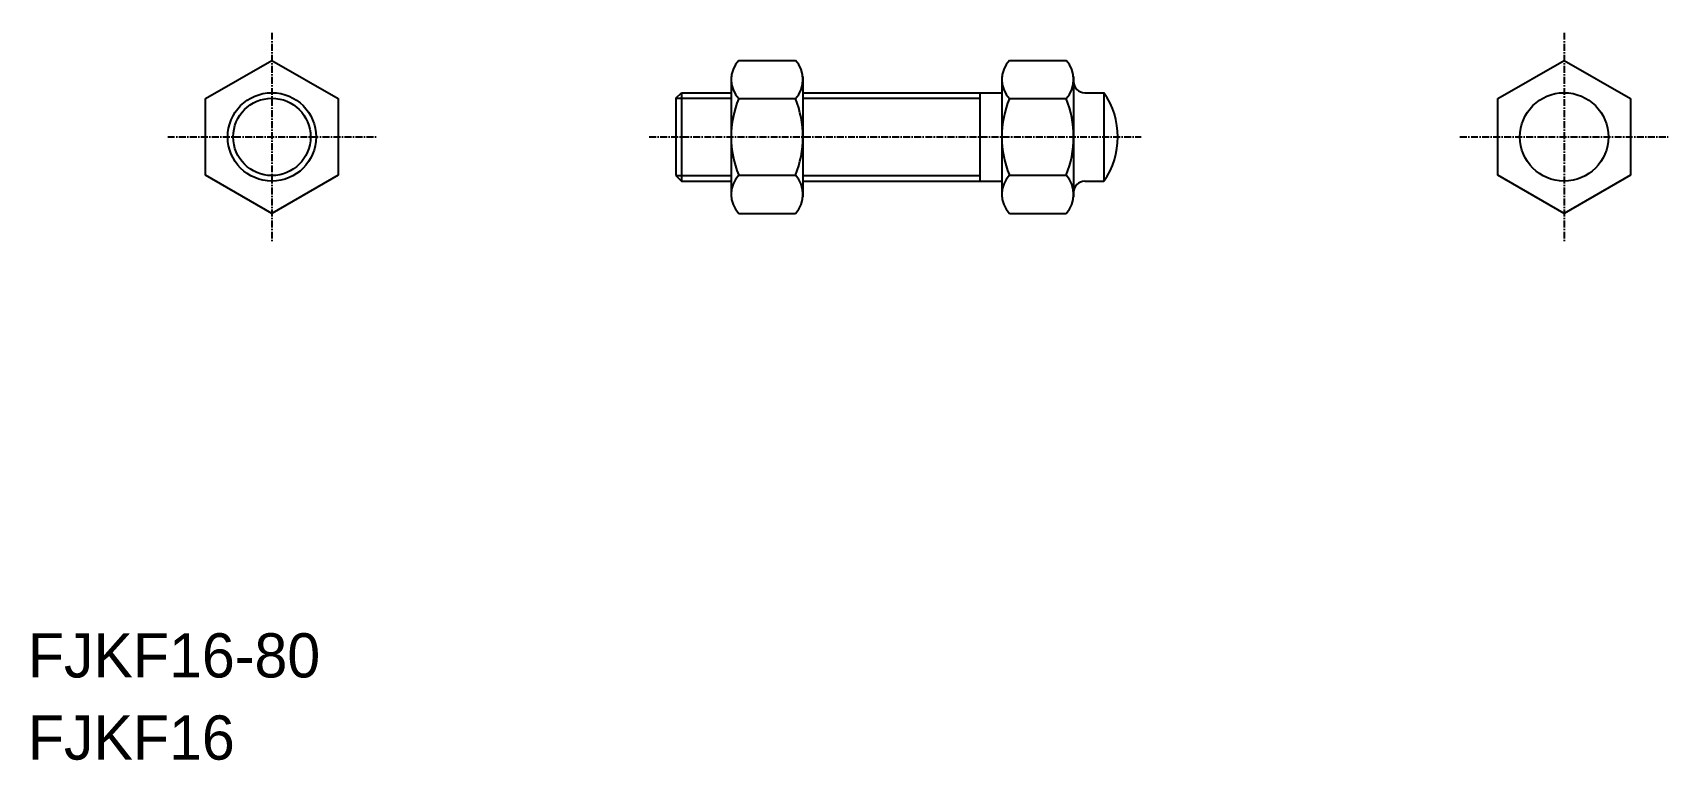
# Model space of a CAD drawing. Extents: x 1 to 297, y 0 to 132.
import ezdxf

# ---------------------------------------------------------------- set-up
doc = ezdxf.new("R2010")
doc.units = 0
doc.linetypes.add('CENTER', pattern=[2, 1.25, -0.25, 0.25, -0.25])
doc.layers.get('0').update_dxf_attribs({"linetype": 'CONTINUOUS'})
doc.layers.add('CENTER', color=1, linetype='CENTER')

msp = doc.modelspace()

# ---------------------------------------------------------------- linework, layer by layer
at = {"color": 7, "linetype": 'CONTINUOUS'}
for p, q in [((32.17, 119.61), (44.17, 126.53)), ((44.17, 126.53), (56.17, 119.61)), ((128.66, 126.53), (138.92, 126.53)), ((177.66, 126.53), (187.92, 126.53)), ((266.07, 119.61), (278.07, 126.53)), ((278.07, 126.53), (290.07, 119.61)), ((127.29, 123.61), (127.29, 101.76)), ((127.29, 123.61), (127.29, 101.76)), ((140.29, 123.61), (140.29, 101.76)), ((176.29, 123.61), (176.29, 101.76)), ((176.29, 123.61), (176.29, 101.76)), ((189.29, 123.61), (189.29, 101.76)), ((32.17, 105.76), (32.17, 119.61)), ((56.17, 119.61), (56.17, 105.76)), ((117.29, 119.68), (118.29, 120.68)), ((117.29, 119.68), (117.29, 105.68)), ((118.29, 120.68), (118.29, 104.68)), ((118.29, 120.68), (127.29, 120.68)), ((128.66, 119.61), (138.92, 119.61)), ((140.29, 120.68), (176.29, 120.68)), ((172.29, 120.68), (172.29, 104.68)), ((177.66, 119.61), (187.92, 119.61)), ((191.29, 120.68), (194.78, 120.68)), ((194.78, 120.68), (194.78, 104.68)), ((266.07, 105.76), (266.07, 119.61)), ((290.07, 119.61), (290.07, 105.76)), ((44.17, 98.83), (32.17, 105.76)), ((56.17, 105.76), (44.17, 98.83)), ((117.29, 105.68), (118.29, 104.68)), ((118.29, 104.68), (127.29, 104.68)), ((128.66, 105.76), (138.92, 105.76)), ((140.29, 104.68), (176.29, 104.68)), ((177.66, 105.76), (187.92, 105.76)), ((191.29, 104.68), (194.78, 104.68)), ((278.07, 98.83), (266.07, 105.76)), ((290.07, 105.76), (278.07, 98.83)), ((128.66, 98.83), (138.92, 98.83)), ((177.66, 98.83), (187.92, 98.83))]:
    msp.add_line(p, q, dxfattribs=at)
at = {"color": 3, "linetype": 'CONTINUOUS'}
for p, q in [((117.29, 119.68), (127.29, 119.68)), ((140.29, 119.68), (172.29, 119.68)), ((117.29, 105.68), (127.29, 105.68)), ((140.29, 105.68), (172.29, 105.68))]:
    msp.add_line(p, q, dxfattribs=at)
at = {"color": 7, "linetype": 'CONTINUOUS'}
for centre in [(44.17, 112.68), (278.07, 112.68)]:
    msp.add_circle(centre, 8, dxfattribs=at)
at = {"color": 3, "linetype": 'CONTINUOUS'}
msp.add_circle((44.17, 112.68), 7, dxfattribs=at)
at = {"color": 7, "linetype": 'CONTINUOUS'}
for centre, radius, start, end in [((132.34, 123.07), 5.05, 136.7337, 223.2663), ((135.24, 123.07), 5.05, 316.7337, 43.2663), ((181.34, 123.07), 5.05, 136.7337, 223.2663), ((184.24, 123.07), 5.05, 316.7337, 43.2663), ((191.29, 122.68), 2, 180, 270), ((145.46, 112.68), 18.17, 157.5879, 202.4121), ((122.12, 112.68), 18.17, 337.5879, 22.4121), ((194.46, 112.68), 18.17, 157.5879, 202.4121), ((171.12, 112.68), 18.17, 337.5879, 22.4121), ((183.29, 112.68), 14, 325.1501, 34.8499), ((132.34, 102.29), 5.05, 136.7337, 223.2664), ((135.24, 102.29), 5.05, 316.7336, 43.2663), ((181.34, 102.29), 5.05, 136.7337, 223.2664), ((184.24, 102.29), 5.05, 316.7336, 43.2663), ((191.29, 102.68), 2, 90, 180)]:
    msp.add_arc(centre, radius, start, end, dxfattribs=at)
at = {"layer": 'CENTER', "color": 1, "linetype": 'CENTER'}
for p, q in [((44.17, 131.53), (44.17, 93.83)), ((278.07, 131.53), (278.07, 93.83)), ((25.32, 112.68), (63.02, 112.68)), ((112.45, 112.68), (201.49, 112.68)), ((259.22, 112.68), (296.92, 112.68))]:
    msp.add_line(p, q, dxfattribs=at)

# ---------------------------------------------------------------- texts
at = {"color": 7, "linetype": 'CONTINUOUS'}
for s, p in [('FJKF16-80', (0, 14.87)), ('FJKF16', (0, 0))]:
    msp.add_text(s, height=8, dxfattribs=at).set_placement(p)

doc.saveas('drawing.dxf')
